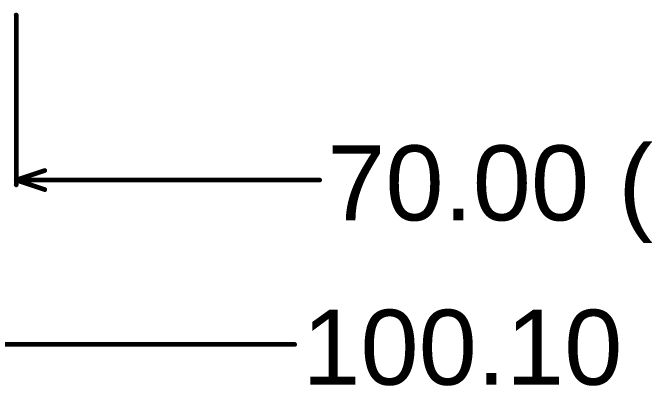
# Model space of a CAD drawing. Header units: inches. Extents: x 29 to 267, y 155 to 337.
# Drawn here: x 54.95 to 88.67, y 155.19 to 176.24 of the extents above; entities that cross this region are included whole.
import ezdxf

# ---------------------------------------------------------------- set-up
doc = ezdxf.new("R2010")
doc.units = ezdxf.units.IN
doc.layers.add('Dimension', color=6, linetype='Continuous')
doc.styles.add('Arial', font='', dxfattribs={"height": 0.2})
doc.styles.get('Arial').set_extended_font_data('Arial')

msp = doc.modelspace()

# ---------------------------------------------------------------- linework, layer by layer
at = {"layer": 'Dimension', "const_width": 0.254}
for points in [[(55.145, 167.056), (55.145, 176.11)], [(55.145, 167.31), (56.669, 167.818)], [(55.145, 167.31), (56.669, 166.802)], [(55.145, 167.31), (71.338, 167.31)], [(40.096, 158.547), (70.005, 158.547)]]:
    msp.add_lwpolyline(points, dxfattribs=at)
at = {"layer": 'Dimension', "const_width": 0.127}
for points in [[(55.081, 176.11, 1), (55.208, 176.11, 1)], [(56.605, 167.818, 1), (56.732, 167.818, 1)], [(55.081, 167.31, 1), (55.208, 167.31, 1)], [(55.081, 167.31, 1), (55.208, 167.31, 1)], [(55.081, 167.31, 1), (55.208, 167.31, 1)], [(71.274, 167.31, 1), (71.401, 167.31, 1)], [(55.081, 167.056, 1), (55.208, 167.056, 1)], [(56.605, 166.802, 1), (56.732, 166.802, 1)], [(69.941, 158.547, 1), (70.068, 158.547, 1)]]:
    msp.add_lwpolyline(points, format="xyb", close=True, dxfattribs=at)

# ---------------------------------------------------------------- texts
at = {"layer": 'Dimension', "style": 'Arial'}
for s, p in [('70.00 (mm)', (71.744, 165.158)), ('100.10 (mm)', (70.411, 156.395))]:
    msp.add_text(s, height=4, dxfattribs=at).set_placement(p)

doc.saveas('drawing.dxf')
